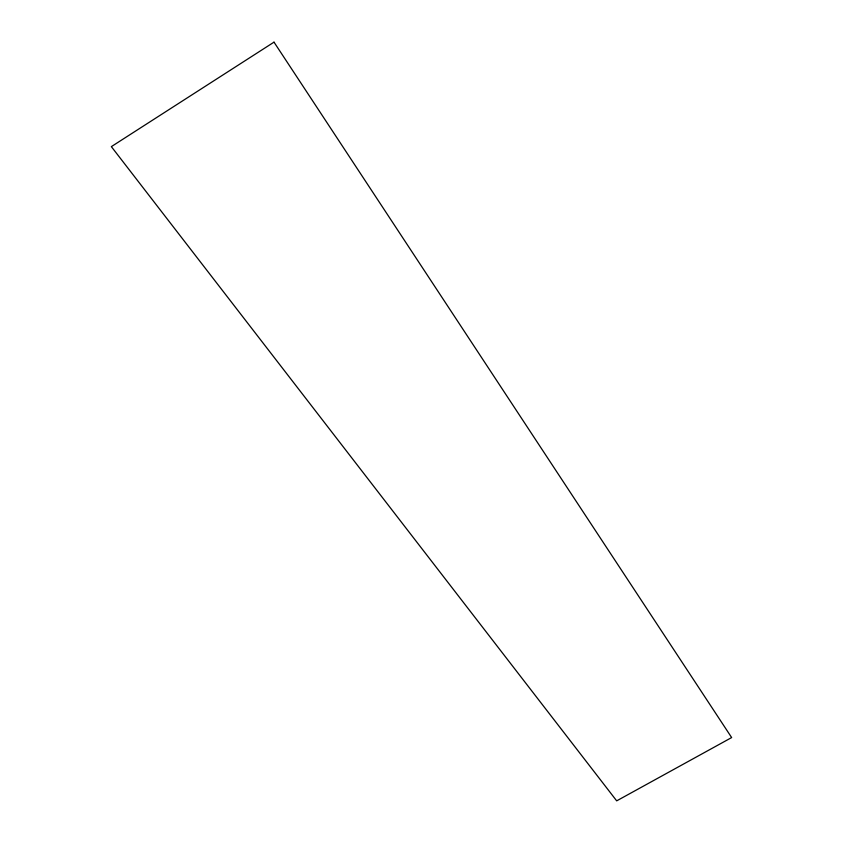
<?xml version="1.0" encoding="UTF-8"?>
<svg xmlns="http://www.w3.org/2000/svg" width="843" height="843" viewBox="0 0 843 843"><rect width="100%" height="100%" fill="white"/><g stroke="black" fill="none" stroke-linecap="round" stroke-linejoin="round"><path stroke-width="1.26" d="M274.007 42.15L111.35 146.629L616.686 800.85L731.65 737.562L274.007 42.15"/></g></svg>
